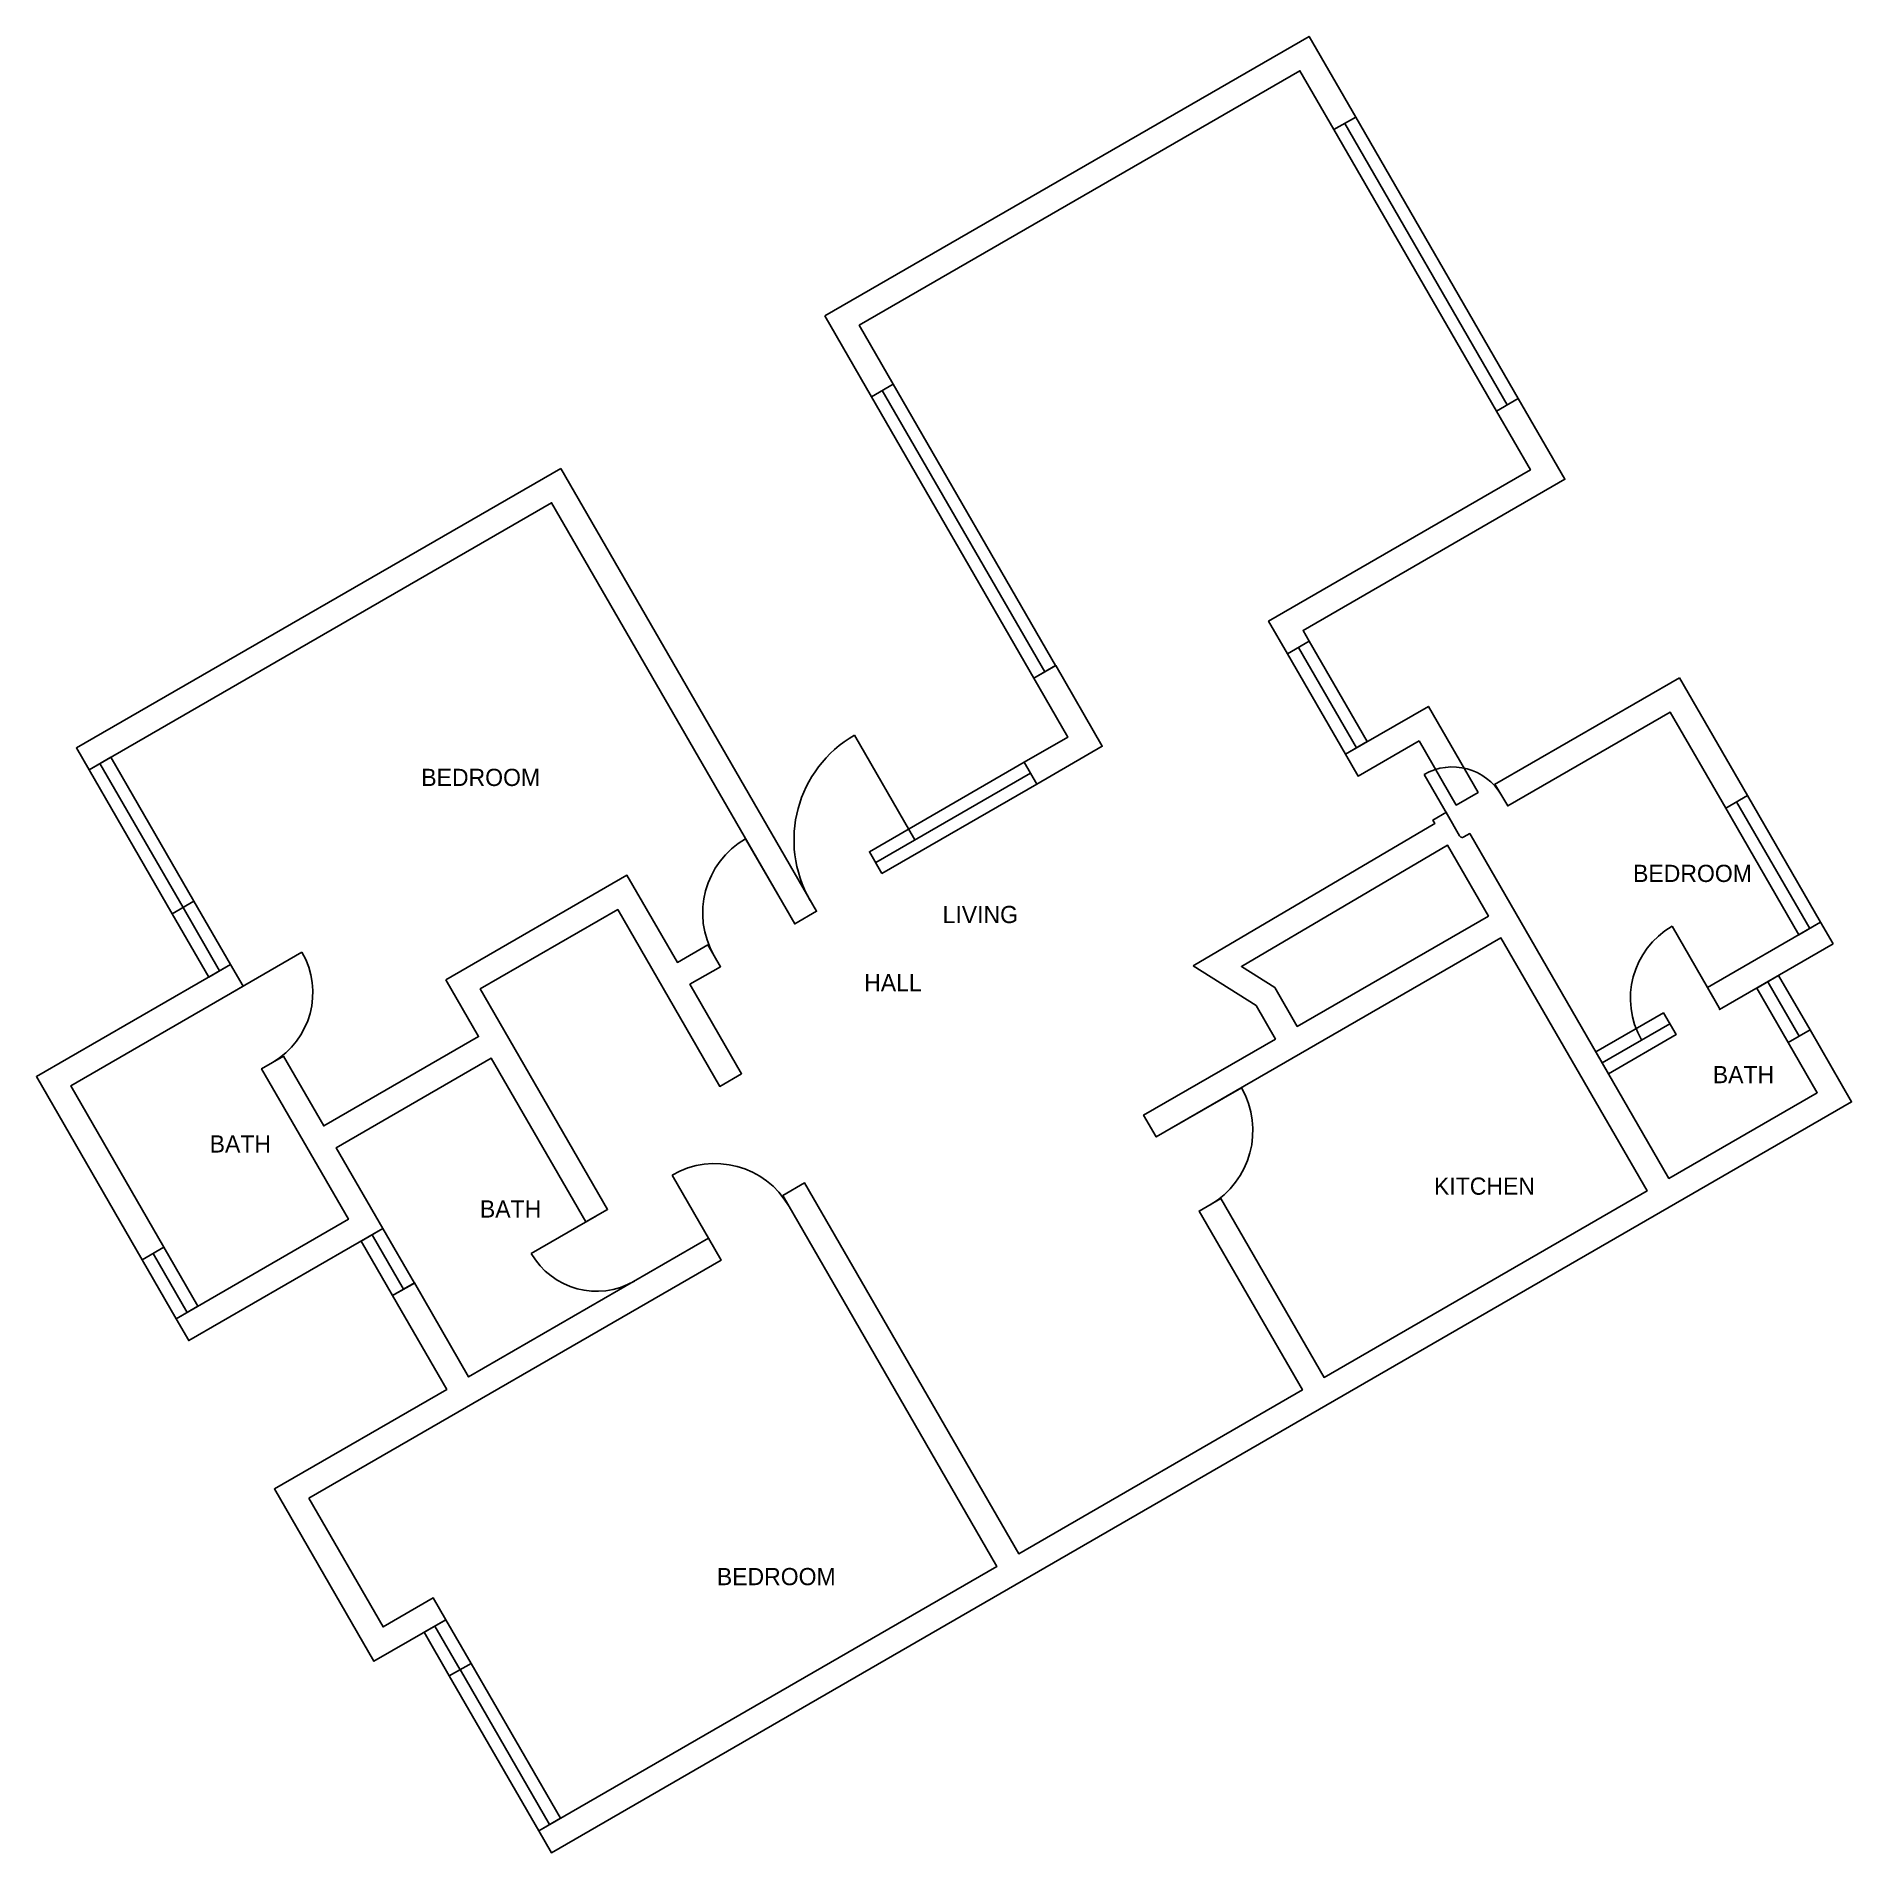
# Model space of a CAD drawing. Header units: metres. Extents: x 512332.6 to 512355.8, y 4012872.4 to 4012895.6.
import ezdxf

# ---------------------------------------------------------------- set-up
doc = ezdxf.new("R2010")
doc.units = ezdxf.units.M
for name, color, linetype in [('A-WALL-EXT', 7, 'Continuous'), ('A-WIND', 7, 'Continuous'), ('ROOM-NAMES', 7, 'Continuous')]:
    doc.layers.add(name, color=color, linetype=linetype)

# ---------------------------------------------------------------- blocks, each defined once
blk = doc.blocks.new('A$C5EED006E')
blk.add_line((0, 0), (0, 1.096))
blk.add_arc((0, 0), 1.096, 0, 90)
blk = doc.blocks.new('A$C5EED0061')
blk.add_line((0, 0), (0, 0.967))
blk.add_arc((0, 0), 0.967, 0, 90)
blk = doc.blocks.new('A$C5EED0067')
blk.add_line((0, 0), (0, 1.031))
blk.add_arc((0, 0), 1.031, 0, 90)
blk = doc.blocks.new('A$C5EED006B')
blk.add_line((0, 0), (0, 1.065))
blk.add_arc((0, 0), 1.065, 0, 90)
blk = doc.blocks.new('A$C5EED0048')
blk.add_line((0, 0), (0, 0.723))
blk.add_arc((0, 0), 0.723, 0, 90)
blk = doc.blocks.new('A$C5EED009B')
blk.add_line((0, 0), (0, 1.547))
blk.add_arc((0, 0), 1.547, 0, 90)
blk = doc.blocks.new('WIN-187')
blk.add_line((0, 0), (1.869, 0))
blk.add_lwpolyline([(0, -0.161), (1.869, -0.161), (1.869, 0.161), (0, 0.161)], close=True)
blk = doc.blocks.new('WIN-416')
blk.add_line((0, 0), (4.157, 0))
blk.add_lwpolyline([(0, -0.161), (4.157, -0.161), (4.157, 0.161), (0, 0.161)], close=True)
blk = doc.blocks.new('WIN-081')
blk.add_line((0, 0), (0.806, 0))
blk.add_lwpolyline([(0, -0.161), (0.806, -0.161), (0.806, 0.161), (0, 0.161)], close=True)
blk = doc.blocks.new('WIN-229')
blk.add_line((0, 0), (2.288, 0))
blk.add_lwpolyline([(0, -0.161), (2.288, -0.161), (2.288, 0.161), (0, 0.161)], close=True)
blk = doc.blocks.new('WIN-213')
blk.add_line((0, 0), (2.127, 0))
blk.add_lwpolyline([(0, -0.161), (2.127, -0.161), (2.127, 0.161), (0, 0.161)], close=True)
blk = doc.blocks.new('WIN-087')
blk.add_line((0, 0), (0.87, 0))
blk.add_lwpolyline([(0, -0.161), (0.87, -0.161), (0.87, 0.161), (0, 0.161)], close=True)
blk = doc.blocks.new('WIN-100')
blk.add_line((0, 0), (0.999, 0))
blk.add_lwpolyline([(0, -0.161), (0.999, -0.161), (0.999, 0.161), (0, 0.161)], close=True)
blk = doc.blocks.new('WIN-093')
blk.add_line((0, 0), (0.935, 0))
blk.add_lwpolyline([(0, -0.161), (0.935, -0.161), (0.935, 0.161), (0, 0.161)], close=True)
blk = doc.blocks.new('WIN-064')
blk.add_line((0, 0), (0.645, 0))
blk.add_lwpolyline([(0, -0.161), (0.645, -0.161), (0.645, 0.161), (0, 0.161)], close=True)
blk = doc.blocks.new('WIN-148')
blk.add_line((0, 0), (1.483, 0))
blk.add_lwpolyline([(0, -0.161), (1.483, -0.161), (1.483, 0.161), (0, 0.161)], close=True)

msp = doc.modelspace()

# ---------------------------------------------------------------- linework, layer by layer
at = {"layer": 'A-WALL-EXT'}
for points in [[(512342.669, 4012892.023), (512348.865, 4012895.6), (512349.461, 4012894.568), (512349.182, 4012894.407), (512348.747, 4012895.16), (512343.109, 4012891.905), (512343.544, 4012891.152), (512343.265, 4012890.99)], [(512351.54, 4012890.967), (512352.136, 4012889.935), (512348.787, 4012888.001), (512348.867, 4012887.861), (512348.588, 4012887.7), (512348.347, 4012888.119), (512351.696, 4012890.053), (512351.261, 4012890.806)], [(512339.292, 4012890.073), (512342.563, 4012884.407), (512342.284, 4012884.246), (512339.174, 4012889.633), (512333.257, 4012886.217), (512333.096, 4012886.496)], [(512345.344, 4012887.39), (512345.623, 4012887.551), (512346.219, 4012886.518), (512345.382, 4012886.035), (512345.221, 4012886.314), (512345.779, 4012886.636)], [(512353.603, 4012887.395), (512354.473, 4012885.888), (512354.194, 4012885.726), (512353.485, 4012886.954), (512351.405, 4012885.754), (512351.255, 4012886.013), (512351.253, 4012886.016), (512351.251, 4012886.019), (512351.248, 4012886.022), (512351.245, 4012886.024), (512351.242, 4012886.027), (512351.238, 4012886.029), (512351.237, 4012886.029)], [(512350.272, 4012886.588), (512349.491, 4012886.137), (512349.33, 4012886.416), (512350.39, 4012887.029), (512351.027, 4012885.927), (512350.747, 4012885.765)], [(512347.38, 4012883.709), (512350.473, 4012885.532), (512350.449, 4012885.574), (512350.623, 4012885.675), (512350.623, 4012885.673), (512350.623, 4012885.67), (512350.624, 4012885.666), (512350.624, 4012885.662), (512350.625, 4012885.658), (512350.627, 4012885.655), (512350.629, 4012885.651), (512350.79, 4012885.372), (512350.792, 4012885.369), (512350.794, 4012885.366), (512350.797, 4012885.363), (512350.8, 4012885.361), (512350.803, 4012885.358), (512350.806, 4012885.356), (512350.81, 4012885.355), (512350.814, 4012885.354), (512350.817, 4012885.353), (512350.821, 4012885.352), (512350.825, 4012885.352), (512350.829, 4012885.353), (512350.833, 4012885.353), (512350.837, 4012885.354), (512350.84, 4012885.356), (512350.844, 4012885.358), (512350.92, 4012885.402), (512353.467, 4012880.99), (512355.365, 4012882.086), (512354.994, 4012882.728), (512355.274, 4012882.889), (512355.805, 4012881.968), (512339.171, 4012872.364), (512339.01, 4012872.643), (512344.871, 4012876.027), (512342.131, 4012880.772), (512342.41, 4012880.933), (512345.15, 4012876.188), (512348.778, 4012878.283), (512347.457, 4012880.572), (512347.736, 4012880.733), (512349.057, 4012878.444), (512353.188, 4012880.829), (512351.319, 4012884.067), (512346.909, 4012881.521), (512346.748, 4012881.8), (512348.433, 4012882.773), (512348.186, 4012883.201)], [(512348.425, 4012883.431), (512348.712, 4012882.934), (512351.158, 4012884.346), (512350.634, 4012885.253), (512347.999, 4012883.7)], [(512337.822, 4012883.531), (512340.138, 4012884.868), (512340.783, 4012883.752), (512341.174, 4012883.977), (512341.335, 4012883.698), (512340.944, 4012883.473), (512341.605, 4012882.328), (512341.326, 4012882.167), (512340.02, 4012884.428), (512338.262, 4012883.413), (512339.89, 4012880.594), (512339.61, 4012880.433), (512338.402, 4012882.526), (512336.42, 4012881.382), (512337.016, 4012880.349), (512334.532, 4012878.915), (512334.371, 4012879.194), (512336.576, 4012880.467), (512335.464, 4012882.393), (512335.743, 4012882.554), (512336.259, 4012881.661), (512338.241, 4012882.805)], [(512355.568, 4012883.99), (512354.115, 4012883.15), (512354.115, 4012883.151), (512354.115, 4012883.155), (512354.115, 4012883.159), (512354.114, 4012883.163), (512354.113, 4012883.166), (512354.112, 4012883.17), (512354.11, 4012883.173), (512353.96, 4012883.433), (512355.407, 4012884.269)], [(512333.936, 4012879.948), (512332.583, 4012882.292), (512335.067, 4012883.726), (512335.228, 4012883.447), (512333.023, 4012882.174), (512334.215, 4012880.109)], [(512336.068, 4012876.899), (512337.019, 4012875.253), (512337.661, 4012875.623), (512337.822, 4012875.344), (512336.901, 4012874.812), (512335.628, 4012877.017), (512337.833, 4012878.29), (512337.14, 4012879.49), (512337.419, 4012879.652), (512338.112, 4012878.451), (512341.182, 4012880.224), (512341.344, 4012879.945)]]:
    msp.add_lwpolyline(points, close=True, dxfattribs=at)

# ---------------------------------------------------------------- block references
at = {"yscale": -1}
for name, p, rotation in [('A$C5EED009B', (512343.822, 4012885.32), 210), ('A$C5EED006E', (512342.203, 4012884.386), 210), ('A$C5EED006B', (512354.04, 4012883.293), 210), ('A$C5EED0061', (512339.75, 4012880.513), 300)]:
    msp.add_blockref(name, p, dxfattribs=dict(at, rotation=rotation))
for name, p, rotation in [('A$C5EED0048', (512350.698, 4012885.531), 29.999999999999996), ('A$C5EED0067', (512335.088, 4012883.367), -60), ('A$C5EED006E', (512347.049, 4012881.601), -60), ('A$C5EED006E', (512341.263, 4012880.084), 29.999999999999996)]:
    msp.add_blockref(name, p, dxfattribs=dict(rotation=rotation))
at = {"layer": 'A-WIND'}
for name, p, rotation in [('WIN-416', (512351.4, 4012890.887), 120), ('WIN-416', (512345.483, 4012887.47), 120), ('WIN-148', (512349.469, 4012886.497), 120), ('WIN-213', (512334.46, 4012884.455), 120), ('WIN-229', (512343.32, 4012885.03), 29.999999999999996), ('WIN-187', (512355.268, 4012884.188), 120), ('WIN-093', (512334.927, 4012883.646), 120), ('WIN-081', (512354.731, 4012883.506), -60), ('WIN-100', (512352.613, 4012882.469), 29.999999999999996), ('WIN-081', (512336.877, 4012880.269), -60), ('WIN-087', (512334.511, 4012879.275), 120), ('WIN-064', (512338.005, 4012874.705), 120), ('WIN-229', (512339.149, 4012872.724), 120)]:
    msp.add_blockref(name, p, dxfattribs=dict(at, rotation=rotation))

# ---------------------------------------------------------------- texts
at = {"layer": 'ROOM-NAMES'}
for s, p in [('BEDROOM', (512337.507, 4012886.01)), ('BEDROOM', (512353.009, 4012884.782)), ('LIVING', (512344.176, 4012884.256)), ('HALL', (512343.173, 4012883.383)), ('BATH', (512354.029, 4012882.208)), ('BATH', (512334.8, 4012881.321)), ('KITCHEN', (512350.462, 4012880.781)), ('BATH', (512338.257, 4012880.489)), ('BEDROOM', (512341.288, 4012875.786))]:
    msp.add_text(s, height=0.22, dxfattribs=at).set_placement(p)

doc.saveas('drawing.dxf')
